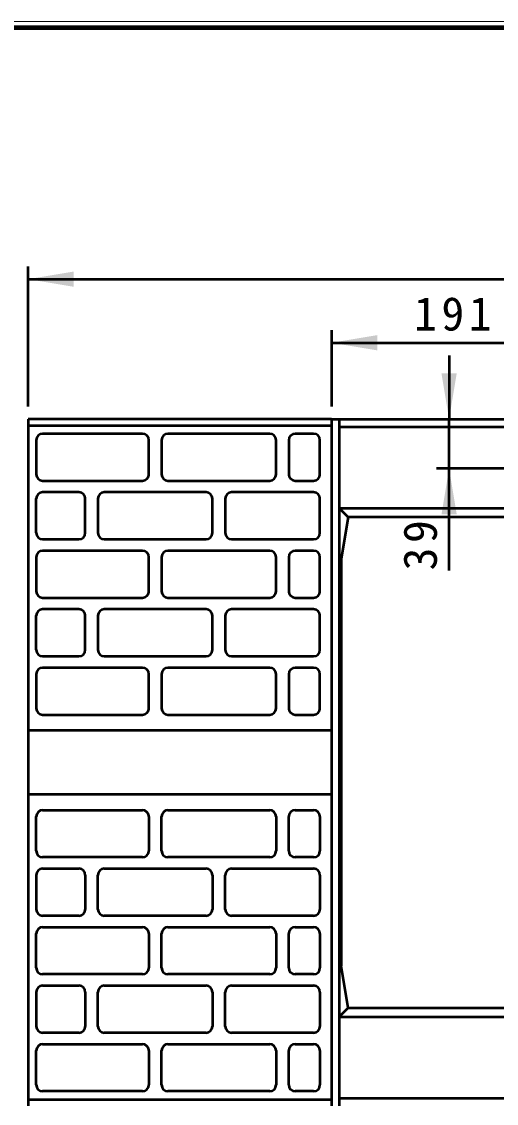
# Model space of a CAD drawing. Units: millimetres, scale not verified. Extents: x 100 to 4105, y 100 to 2870.
# Drawn here: x 1949 to 2322, y 2019 to 2870 of the extents above; entities that cross this region are included whole.
import ezdxf

# ---------------------------------------------------------------- set-up
doc = ezdxf.new("R2010")
doc.units = ezdxf.units.MM
doc.header["$LTSCALE"] = 5
doc.layers.add('V-nasSTD', color=7, linetype='Continuous', lineweight=35)
doc.styles.add('ＭＳ ゴシック', font='')
doc.styles.get('ＭＳ ゴシック').set_extended_font_data('MS Gothic')

msp = doc.modelspace()

# ---------------------------------------------------------------- hatches: boundary and pattern name
at = {"layer": 'V-nasSTD'}
for points in [[(1990.106, 2673.505), (1954.106, 2667.505), (1990.106, 2661.505)], [(2228.606, 2623.505), (2192.606, 2617.505), (2228.606, 2611.505)], [(2279.106, 2593.505), (2285.106, 2557.505), (2291.106, 2593.505)], [(2291.106, 2482.505), (2285.106, 2518.505), (2279.106, 2482.505)]]:
    msp.add_hatch(color=256, dxfattribs=at).paths.add_polyline_path(points)

# ---------------------------------------------------------------- linework, layer by layer
at = {"layer": 'V-nasSTD', "lineweight": 100}
msp.add_line((4100, 2865), (105, 2865), dxfattribs=at)
at = {"layer": 'V-nasSTD', "lineweight": 50}
for p, q in [((1954.106, 2567.505), (1954.106, 2677.505)), ((1954.106, 2667.505), (2954.106, 2667.505)), ((2192.606, 2627.505), (2192.606, 2567.505)), ((2192.606, 2617.505), (2383.606, 2617.505)), ((2285.106, 2607.505), (2285.106, 2557.505)), ((2192.606, 2557.505), (1954.106, 2557.505)), ((1954.106, 2557.505), (1954.106, 2017.505)), ((1954.106, 2552.505), (2192.606, 2552.505)), ((2192.606, 2557.505), (2198.606, 2557.505)), ((2192.606, 2557.505), (2192.606, 2017.505)), ((2198.606, 2557.505), (2709.606, 2557.505)), ((2198.606, 2557.505), (2198.606, 2017.505)), ((2285.106, 2518.505), (2285.106, 2557.505)), ((2044.106, 2546.005), (1965.606, 2546.005)), ((2044.106, 2546.005), (1965.606, 2546.005)), ((2144.106, 2546.005), (2064.106, 2546.005)), ((2178.606, 2546.005), (2164.106, 2546.005)), ((2198.606, 2551.505), (2709.606, 2551.505)), ((1960.606, 2541.005), (1960.606, 2514.005)), ((1960.606, 2541.005), (1960.606, 2514.005)), ((2049.106, 2514.005), (2049.106, 2541.005)), ((2049.106, 2514.005), (2049.106, 2541.005)), ((2059.106, 2541.005), (2059.106, 2514.005)), ((2149.106, 2514.005), (2149.106, 2541.005)), ((2159.106, 2541.005), (2159.106, 2514.005)), ((2183.606, 2514.005), (2183.606, 2541.005)), ((2365.106, 2518.505), (2275.106, 2518.505)), ((2285.106, 2438.505), (2285.106, 2518.505)), ((1965.606, 2509.005), (2044.106, 2509.005)), ((1965.606, 2509.005), (2044.106, 2509.005)), ((2064.106, 2509.005), (2144.106, 2509.005)), ((2164.106, 2509.005), (2178.606, 2509.005)), ((1960.606, 2468.005), (1960.606, 2495.005)), ((1960.606, 2468.005), (1960.606, 2495.005)), ((1994.106, 2500.005), (1965.606, 2500.005)), ((1994.106, 2500.005), (1965.606, 2500.005)), ((1999.106, 2468.005), (1999.106, 2495.005)), ((1999.106, 2468.005), (1999.106, 2495.005)), ((2009.106, 2495.005), (2009.106, 2468.005)), ((2094.106, 2500.005), (2014.106, 2500.005)), ((2099.106, 2468.005), (2099.106, 2495.005)), ((2109.106, 2495.005), (2109.106, 2468.005)), ((2178.606, 2500.005), (2114.106, 2500.005)), ((2183.606, 2468.005), (2183.606, 2495.005)), ((2198.606, 2487.505), (2709.606, 2487.505)), ((2205.793, 2480.334), (2198.606, 2487.505)), ((2205.793, 2480.334), (2200.355, 2447.505)), ((2702.418, 2480.334), (2205.793, 2480.334)), ((1965.606, 2463.005), (1994.106, 2463.005)), ((1965.606, 2463.005), (1994.106, 2463.005)), ((2014.106, 2463.005), (2094.106, 2463.005)), ((2114.106, 2463.005), (2178.606, 2463.005)), ((2044.106, 2454.005), (1965.606, 2454.005)), ((2044.106, 2454.005), (1965.606, 2454.005)), ((2144.106, 2454.005), (2064.106, 2454.005)), ((2178.606, 2454.005), (2164.106, 2454.005)), ((1960.606, 2449.005), (1960.606, 2422.005)), ((1960.606, 2449.005), (1960.606, 2422.005)), ((2049.106, 2422.005), (2049.106, 2449.005)), ((2049.106, 2422.005), (2049.106, 2449.005)), ((2059.106, 2449.005), (2059.106, 2422.005)), ((2149.106, 2422.005), (2149.106, 2449.005)), ((2159.106, 2449.005), (2159.106, 2422.005)), ((2183.606, 2422.005), (2183.606, 2449.005)), ((2200.355, 2447.505), (2200.355, 2127.505)), ((1965.606, 2417.005), (2044.106, 2417.005)), ((1965.606, 2417.005), (2044.106, 2417.005)), ((2064.106, 2417.005), (2144.106, 2417.005)), ((2164.106, 2417.005), (2178.606, 2417.005)), ((1994.106, 2408.005), (1965.606, 2408.005)), ((1994.106, 2408.005), (1965.606, 2408.005)), ((2094.106, 2408.005), (2014.106, 2408.005)), ((2178.606, 2408.005), (2114.106, 2408.005)), ((1960.606, 2376.005), (1960.606, 2403.005)), ((1960.606, 2376.005), (1960.606, 2403.005)), ((1999.106, 2376.005), (1999.106, 2403.005)), ((1999.106, 2376.005), (1999.106, 2403.005)), ((2009.106, 2403.005), (2009.106, 2376.005)), ((2099.106, 2376.005), (2099.106, 2403.005)), ((2109.106, 2403.005), (2109.106, 2376.005)), ((2183.606, 2376.005), (2183.606, 2403.005)), ((1965.606, 2371.005), (1994.106, 2371.005)), ((1965.606, 2371.005), (1994.106, 2371.005)), ((2014.106, 2371.005), (2094.106, 2371.005)), ((2114.106, 2371.005), (2178.606, 2371.005)), ((1960.606, 2357.005), (1960.606, 2330.005)), ((1960.606, 2357.005), (1960.606, 2330.005)), ((2044.106, 2362.005), (1965.606, 2362.005)), ((2044.106, 2362.005), (1965.606, 2362.005)), ((2049.106, 2330.005), (2049.106, 2357.005)), ((2049.106, 2330.005), (2049.106, 2357.005)), ((2059.106, 2357.005), (2059.106, 2330.005)), ((2144.106, 2362.005), (2064.106, 2362.005)), ((2149.106, 2330.005), (2149.106, 2357.005)), ((2159.106, 2357.005), (2159.106, 2330.005)), ((2178.606, 2362.005), (2164.106, 2362.005)), ((2183.606, 2330.005), (2183.606, 2357.005)), ((1965.606, 2325.005), (2044.106, 2325.005)), ((1965.606, 2325.005), (2044.106, 2325.005)), ((2064.106, 2325.005), (2144.106, 2325.005)), ((2164.106, 2325.005), (2178.606, 2325.005)), ((2192.606, 2312.505), (1954.106, 2312.505)), ((1954.106, 2262.505), (2192.606, 2262.505)), ((1965.606, 2250.005), (2044.106, 2250.005)), ((1965.606, 2250.005), (2044.106, 2250.005)), ((2064.106, 2250.005), (2144.106, 2250.005)), ((2164.106, 2250.005), (2178.606, 2250.005)), ((1960.606, 2218.005), (1960.606, 2245.005)), ((1960.606, 2218.005), (1960.606, 2245.005)), ((2049.106, 2245.005), (2049.106, 2218.005)), ((2049.106, 2245.005), (2049.106, 2218.005)), ((2059.106, 2218.005), (2059.106, 2245.005)), ((2149.106, 2245.005), (2149.106, 2218.005)), ((2159.106, 2218.005), (2159.106, 2245.005)), ((2183.606, 2245.005), (2183.606, 2218.005)), ((2044.106, 2213.005), (1965.606, 2213.005)), ((2044.106, 2213.005), (1965.606, 2213.005)), ((2144.106, 2213.005), (2064.106, 2213.005)), ((2178.606, 2213.005), (2164.106, 2213.005)), ((1965.606, 2204.005), (1994.106, 2204.005)), ((1965.606, 2204.005), (1994.106, 2204.005)), ((2014.106, 2204.005), (2094.106, 2204.005)), ((2114.106, 2204.005), (2178.606, 2204.005)), ((1960.606, 2199.005), (1960.606, 2172.005)), ((1960.606, 2199.005), (1960.606, 2172.005)), ((1999.106, 2199.005), (1999.106, 2172.005)), ((1999.106, 2199.005), (1999.106, 2172.005)), ((2009.106, 2172.005), (2009.106, 2199.005)), ((2099.106, 2199.005), (2099.106, 2172.005)), ((2109.106, 2172.005), (2109.106, 2199.005)), ((2183.606, 2199.005), (2183.606, 2172.005)), ((1994.106, 2167.005), (1965.606, 2167.005)), ((1994.106, 2167.005), (1965.606, 2167.005)), ((2094.106, 2167.005), (2014.106, 2167.005)), ((2178.606, 2167.005), (2114.106, 2167.005)), ((1960.606, 2126.005), (1960.606, 2153.005)), ((1960.606, 2126.005), (1960.606, 2153.005)), ((1965.606, 2158.005), (2044.106, 2158.005)), ((1965.606, 2158.005), (2044.106, 2158.005)), ((2049.106, 2153.005), (2049.106, 2126.005)), ((2049.106, 2153.005), (2049.106, 2126.005)), ((2059.106, 2126.005), (2059.106, 2153.005)), ((2064.106, 2158.005), (2144.106, 2158.005)), ((2149.106, 2153.005), (2149.106, 2126.005)), ((2159.106, 2126.005), (2159.106, 2153.005)), ((2164.106, 2158.005), (2178.606, 2158.005)), ((2183.606, 2153.005), (2183.606, 2126.005)), ((2205.793, 2094.675), (2200.355, 2127.505)), ((2044.106, 2121.005), (1965.606, 2121.005)), ((2044.106, 2121.005), (1965.606, 2121.005)), ((2144.106, 2121.005), (2064.106, 2121.005)), ((2178.606, 2121.005), (2164.106, 2121.005)), ((1965.606, 2112.005), (1994.106, 2112.005)), ((1965.606, 2112.005), (1994.106, 2112.005)), ((2014.106, 2112.005), (2094.106, 2112.005)), ((2114.106, 2112.005), (2178.606, 2112.005)), ((1960.606, 2107.005), (1960.606, 2080.005)), ((1960.606, 2107.005), (1960.606, 2080.005)), ((1999.106, 2107.005), (1999.106, 2080.005)), ((1999.106, 2107.005), (1999.106, 2080.005)), ((2009.106, 2080.005), (2009.106, 2107.005)), ((2099.106, 2107.005), (2099.106, 2080.005)), ((2109.106, 2080.005), (2109.106, 2107.005)), ((2183.606, 2107.005), (2183.606, 2080.005)), ((2205.793, 2094.675), (2198.606, 2087.505)), ((2205.793, 2094.675), (2702.418, 2094.675)), ((2198.606, 2087.505), (2709.606, 2087.505)), ((1994.106, 2075.005), (1965.606, 2075.005)), ((1994.106, 2075.005), (1965.606, 2075.005)), ((2094.106, 2075.005), (2014.106, 2075.005)), ((2178.606, 2075.005), (2114.106, 2075.005)), ((1960.606, 2034.005), (1960.606, 2061.005)), ((1960.606, 2034.005), (1960.606, 2061.005)), ((1965.606, 2066.005), (2044.106, 2066.005)), ((1965.606, 2066.005), (2044.106, 2066.005)), ((2049.106, 2061.005), (2049.106, 2034.005)), ((2049.106, 2061.005), (2049.106, 2034.005)), ((2059.106, 2034.005), (2059.106, 2061.005)), ((2064.106, 2066.005), (2144.106, 2066.005)), ((2149.106, 2061.005), (2149.106, 2034.005)), ((2159.106, 2034.005), (2159.106, 2061.005)), ((2164.106, 2066.005), (2178.606, 2066.005)), ((2183.606, 2061.005), (2183.606, 2034.005)), ((2044.106, 2029.005), (1965.606, 2029.005)), ((2044.106, 2029.005), (1965.606, 2029.005)), ((2144.106, 2029.005), (2064.106, 2029.005)), ((2178.606, 2029.005), (2164.106, 2029.005)), ((1954.106, 2022.505), (2192.606, 2022.505)), ((2198.606, 2023.505), (2709.606, 2023.505))]:
    msp.add_line(p, q, dxfattribs=at)
at = {"layer": 'V-nasSTD', "lineweight": 13}
msp.add_lwpolyline([(100, 100), (100, 2870), (4105, 2870), (4105, 100)], close=True, dxfattribs=at)
at = {"layer": 'V-nasSTD', "lineweight": 50}
for centre, start, end in [((1965.606, 2541.005), 90, 180), ((1965.606, 2541.005), 90, 180), ((2044.106, 2541.005), 0, 90), ((2044.106, 2541.005), 0, 90), ((2064.106, 2541.005), 90, 180), ((2144.106, 2541.005), 0, 90), ((2164.106, 2541.005), 90, 180), ((2178.606, 2541.005), 0, 90), ((1965.606, 2514.005), 180, 270), ((1965.606, 2514.005), 180, 270), ((2044.106, 2514.005), 270, 0), ((2044.106, 2514.005), 270, 0), ((2064.106, 2514.005), 180, 270), ((2144.106, 2514.005), 270, 0), ((2164.106, 2514.005), 180, 270), ((2178.606, 2514.005), 270, 0), ((1965.606, 2495.005), 90, 180), ((1965.606, 2495.005), 90, 180), ((1994.106, 2495.005), 0, 90), ((1994.106, 2495.005), 0, 90), ((2014.106, 2495.005), 90, 180), ((2094.106, 2495.005), 0, 90), ((2114.106, 2495.005), 90, 180), ((2178.606, 2495.005), 0, 90), ((1965.606, 2468.005), 180, 270), ((1965.606, 2468.005), 180, 270), ((1994.106, 2468.005), 270, 0), ((1994.106, 2468.005), 270, 0), ((2014.106, 2468.005), 180, 270), ((2094.106, 2468.005), 270, 0), ((2114.106, 2468.005), 180, 270), ((2178.606, 2468.005), 270, 0), ((1965.606, 2449.005), 90, 180), ((1965.606, 2449.005), 90, 180), ((2044.106, 2449.005), 0, 90), ((2044.106, 2449.005), 0, 90), ((2064.106, 2449.005), 90, 180), ((2144.106, 2449.005), 0, 90), ((2164.106, 2449.005), 90, 180), ((2178.606, 2449.005), 0, 90), ((1965.606, 2422.005), 180, 270), ((1965.606, 2422.005), 180, 270), ((2044.106, 2422.005), 270, 0), ((2044.106, 2422.005), 270, 0), ((2064.106, 2422.005), 180, 270), ((2144.106, 2422.005), 270, 0), ((2164.106, 2422.005), 180, 270), ((2178.606, 2422.005), 270, 0), ((1965.606, 2403.005), 90, 180), ((1965.606, 2403.005), 90, 180), ((1994.106, 2403.005), 0, 90), ((1994.106, 2403.005), 0, 90), ((2014.106, 2403.005), 90, 180), ((2094.106, 2403.005), 0, 90), ((2114.106, 2403.005), 90, 180), ((2178.606, 2403.005), 0, 90), ((1965.606, 2376.005), 180, 270), ((1965.606, 2376.005), 180, 270), ((1994.106, 2376.005), 270, 0), ((1994.106, 2376.005), 270, 0), ((2014.106, 2376.005), 180, 270), ((2094.106, 2376.005), 270, 0), ((2114.106, 2376.005), 180, 270), ((2178.606, 2376.005), 270, 0), ((1965.606, 2357.005), 90, 180), ((1965.606, 2357.005), 90, 180), ((2044.106, 2357.005), 0, 90), ((2044.106, 2357.005), 0, 90), ((2064.106, 2357.005), 90, 180), ((2144.106, 2357.005), 0, 90), ((2164.106, 2357.005), 90, 180), ((2178.606, 2357.005), 0, 90), ((1965.606, 2330.005), 180, 270), ((1965.606, 2330.005), 180, 270), ((2044.106, 2330.005), 270, 0), ((2044.106, 2330.005), 270, 0), ((2064.106, 2330.005), 180, 270), ((2144.106, 2330.005), 270, 0), ((2164.106, 2330.005), 180, 270), ((2178.606, 2330.005), 270, 0), ((1965.606, 2245.005), 90, 180), ((1965.606, 2245.005), 90, 180), ((2044.106, 2245.005), 0, 90), ((2044.106, 2245.005), 0, 90), ((2064.106, 2245.005), 90, 180), ((2144.106, 2245.005), 0, 90), ((2164.106, 2245.005), 90, 180), ((2178.606, 2245.005), 0, 90), ((1965.606, 2218.005), 180, 270), ((1965.606, 2218.005), 180, 270), ((2044.106, 2218.005), 270, 0), ((2044.106, 2218.005), 270, 0), ((2064.106, 2218.005), 180, 270), ((2144.106, 2218.005), 270, 0), ((2164.106, 2218.005), 180, 270), ((2178.606, 2218.005), 270, 0), ((1965.606, 2199.005), 90, 180), ((1965.606, 2199.005), 90, 180), ((1994.106, 2199.005), 0, 90), ((1994.106, 2199.005), 0, 90), ((2014.106, 2199.005), 90, 180), ((2094.106, 2199.005), 0, 90), ((2114.106, 2199.005), 90, 180), ((2178.606, 2199.005), 0, 90), ((1965.606, 2172.005), 180, 270), ((1965.606, 2172.005), 180, 270), ((1994.106, 2172.005), 270, 0), ((1994.106, 2172.005), 270, 0), ((2014.106, 2172.005), 180, 270), ((2094.106, 2172.005), 270, 0), ((2114.106, 2172.005), 180, 270), ((2178.606, 2172.005), 270, 0), ((1965.606, 2153.005), 90, 180), ((1965.606, 2153.005), 90, 180), ((2044.106, 2153.005), 0, 90), ((2044.106, 2153.005), 0, 90), ((2064.106, 2153.005), 90, 180), ((2144.106, 2153.005), 0, 90), ((2164.106, 2153.005), 90, 180), ((2178.606, 2153.005), 0, 90), ((1965.606, 2126.005), 180, 270), ((1965.606, 2126.005), 180, 270), ((2044.106, 2126.005), 270, 0), ((2044.106, 2126.005), 270, 0), ((2064.106, 2126.005), 180, 270), ((2144.106, 2126.005), 270, 0), ((2164.106, 2126.005), 180, 270), ((2178.606, 2126.005), 270, 0), ((1965.606, 2107.005), 90, 180), ((1965.606, 2107.005), 90, 180), ((1994.106, 2107.005), 0, 90), ((1994.106, 2107.005), 0, 90), ((2014.106, 2107.005), 90, 180), ((2094.106, 2107.005), 0, 90), ((2114.106, 2107.005), 90, 180), ((2178.606, 2107.005), 0, 90), ((1965.606, 2080.005), 180, 270), ((1965.606, 2080.005), 180, 270), ((1994.106, 2080.005), 270, 0), ((1994.106, 2080.005), 270, 0), ((2014.106, 2080.005), 180, 270), ((2094.106, 2080.005), 270, 0), ((2114.106, 2080.005), 180, 270), ((2178.606, 2080.005), 270, 0), ((1965.606, 2061.005), 90, 180), ((1965.606, 2061.005), 90, 180), ((2044.106, 2061.005), 0, 90), ((2044.106, 2061.005), 0, 90), ((2064.106, 2061.005), 90, 180), ((2144.106, 2061.005), 0, 90), ((2164.106, 2061.005), 90, 180), ((2178.606, 2061.005), 0, 90), ((1965.606, 2034.005), 180, 270), ((1965.606, 2034.005), 180, 270), ((2044.106, 2034.005), 270, 0), ((2044.106, 2034.005), 270, 0), ((2064.106, 2034.005), 180, 270), ((2144.106, 2034.005), 270, 0), ((2164.106, 2034.005), 180, 270), ((2178.606, 2034.005), 270, 0)]:
    msp.add_arc(centre, 5, start, end, dxfattribs=at)

# ---------------------------------------------------------------- texts
at = {"layer": 'V-nasSTD', "insert": (2257.506, 2653.505), "char_height": 26.39, "attachment_point": 1, "style": 'ＭＳ ゴシック'}
msp.add_mtext('\\T1.2;191', dxfattribs=at)
at = {"layer": 'V-nasSTD', "insert": (2249.106, 2438.505), "char_height": 26.39, "attachment_point": 1, "rotation": 90, "style": 'ＭＳ ゴシック'}
msp.add_mtext('\\T1.2;39', dxfattribs=at)

doc.saveas('drawing.dxf')
